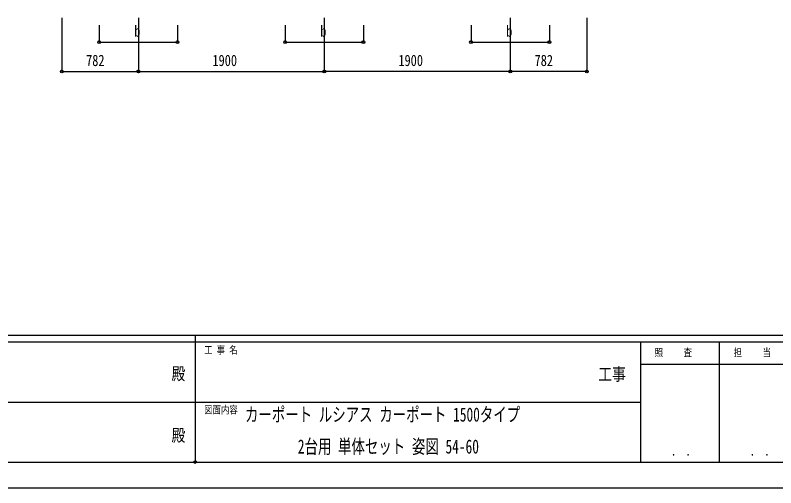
# Model space of a CAD drawing. Units: millimetres, scale not verified. Extents: x -14718 to 14718, y -10395 to 10395.
# Drawn here: x -1856 to 5916, y -10395 to -5563 of the extents above; entities that cross this region are included whole.
import ezdxf
from ezdxf.enums import TextEntityAlignment as Align

# ---------------------------------------------------------------- set-up
doc = ezdxf.new("R2010")
doc.units = ezdxf.units.MM
doc.header["$LTSCALE"] = 50
doc.header["$PDMODE"] = 32
doc.header["$PDSIZE"] = 25
for name, color, linetype in [('0-2_USER1', 3, 'Continuous'), ('0-6_YKK_D', 6, 'Continuous'), ('0-7_YKK_ZWAK', 7, 'Continuous')]:
    doc.layers.add(name, color=color, linetype=linetype)
doc.styles.add('ＭＳ ゴシック', font='')
doc.styles.get('ＭＳ ゴシック').set_extended_font_data('MS Gothic')

msp = doc.modelspace()

# ---------------------------------------------------------------- linework, layer by layer
at = {"layer": '0-6_YKK_D'}
for p, q in [((-1379.53, -5588.63), (-1379.53, -6138.63)), ((-597.43, -5588.63), (-597.43, -6138.63)), ((-597.43, -5588.63), (-597.43, -6138.63)), ((1302.57, -5588.63), (1302.57, -6138.63)), ((1302.57, -5588.63), (1302.57, -6138.63)), ((3202.57, -5588.63), (3202.57, -6138.63)), ((3202.57, -5588.63), (3202.57, -6138.63)), ((3984.67, -5588.63), (3984.67, -6138.63)), ((-997.43, -5666.67), (-997.43, -5838.63)), ((-197.43, -5666.67), (-197.43, -5838.63)), ((902.57, -5666.67), (902.57, -5838.63)), ((1702.57, -5666.67), (1702.57, -5838.63)), ((2802.57, -5666.67), (2802.57, -5838.63)), ((3602.57, -5666.67), (3602.57, -5838.63)), ((-997.43, -5837.63), (-197.43, -5837.63)), ((902.57, -5837.63), (1702.57, -5837.63)), ((2802.57, -5837.63), (3602.57, -5837.63)), ((-1379.53, -6137.63), (-597.43, -6137.63)), ((-597.43, -6137.63), (1302.57, -6137.63)), ((3202.57, -6137.63), (1302.57, -6137.63)), ((3984.67, -6137.63), (3202.57, -6137.63))]:
    msp.add_line(p, q, dxfattribs=at)
for centre in [(-997.43, -5837.63), (-197.43, -5837.63), (902.57, -5837.63), (1702.57, -5837.63), (2802.57, -5837.63), (3602.57, -5837.63), (-1379.53, -6137.63), (-597.43, -6137.63), (-597.43, -6137.63), (1302.57, -6137.63), (1302.57, -6137.63), (3202.57, -6137.63), (3202.57, -6137.63), (3984.67, -6137.63)]:
    msp.add_circle(centre, 14.88, dxfattribs=at)
at = {"layer": '0-7_YKK_ZWAK'}
for p, q in [((13632.57, -8837.5), (-13667.43, -8837.5)), ((-17.43, -8837.5), (-17.43, -10132.5)), ((-17.43, -8907.5), (-4567.43, -8907.5)), ((4532.57, -8907.5), (-17.43, -8907.5)), ((5337.57, -8907.5), (5337.57, -10132.5)), ((6947.57, -9135), (4532.57, -9135)), ((-4541.18, -9520), (-17.43, -9520)), ((-17.43, -9520), (4532.57, -9520)), ((-4567.43, -10132.5), (-17.43, -10132.5)), ((-17.43, -10132.5), (4532.57, -10132.5)), ((4532.57, -10132.5), (6947.57, -10132.5))]:
    msp.add_line(p, q, dxfattribs=at)
msp.add_lwpolyline([(-14717.5, -10395), (14717.5, -10395), (14717.5, 10395), (-14717.5, 10395)], close=True, dxfattribs=at)
msp.add_lwpolyline([(6947.57, -8907.5), (4532.57, -8907.5), (4532.57, -10132.5)], dxfattribs=at)
msp.add_point((-17.43, -10132.5), dxfattribs=at)

# ---------------------------------------------------------------- texts
at = {"layer": '0-2_USER1', "style": 'ＭＳ ゴシック', "width": 0.7}
for s, p in [('カーポート ルシアス カーポート 1500タイプ', (492.26, -9760.92)), ('2台用 単体セット 姿図 54-60', (1031.92, -10087.58))]:
    msp.add_text(s, height=143.7, dxfattribs=at).set_placement(p, align=Align.BOTTOM_LEFT)
at = {"layer": '0-6_YKK_D', "style": 'ＭＳ ゴシック', "width": 0.8}
for s, p in [('b', (-639.43, -5817.63)), ('b', (1260.57, -5817.63)), ('b', (3160.57, -5817.63)), ('782', (-1131.28, -6117.63)), ('1900', (159.37, -6117.63)), ('1900', (2059.37, -6117.63)), ('782', (3450.82, -6117.63))]:
    msp.add_text(s, height=115.5, dxfattribs=at).set_placement(p, align=Align.BOTTOM_LEFT)
at = {"layer": '0-7_YKK_ZWAK', "style": 'ＭＳ ゴシック', "width": 0.8}
for s, height, p in [('工 事 名', 76.98, (74.44, -9047.5)), ('照     査', 76.98, (4677.47, -9073.75)), ('担     当', 76.98, (5485.27, -9073.75)), ('殿', 128.3, (-257.83, -9330.42)), ('工事', 128.3, (4103.17, -9336.13)), ('図面内容', 76.98, (74.44, -9660)), ('殿', 128.3, (-257.83, -9960.42)), ('． ．', 90.71, (4847.5, -10095.23)), ('． ．', 90.71, (5652.5, -10095.23))]:
    msp.add_text(s, height=height, dxfattribs=at).set_placement(p, align=Align.BOTTOM_LEFT)

doc.saveas('drawing.dxf')
